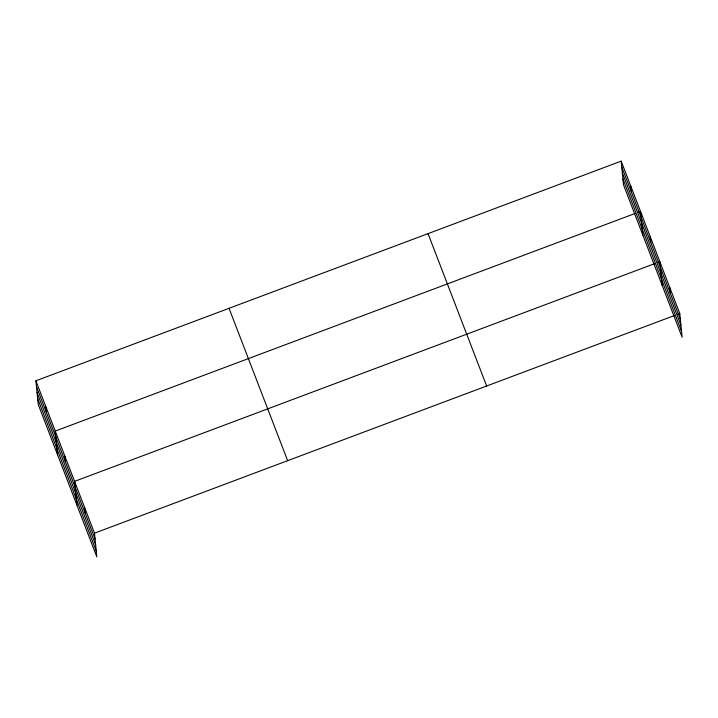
<?xml version="1.0" encoding="UTF-8"?>
<svg xmlns="http://www.w3.org/2000/svg" width="718" height="718" viewBox="0 0 718 718"><rect width="100%" height="100%" fill="white"/><g stroke="black" fill="none" stroke-linecap="round" stroke-linejoin="round"><path stroke-width="1.08" d="M35.9 380.8L94.489 533.169L96.813 556.854L38.225 404.485L35.9 380.8L621.187 161.146L679.775 313.515L682.1 337.2L623.511 184.831L621.187 161.146M635.331 213.381L55.232 431.087L57.557 454.763M638.446 212.205L640.519 211.433L642.843 235.109M654.663 263.659L74.573 481.365L76.889 505.05M657.778 262.492L659.86 261.711L662.175 285.396M94.489 533.169L674.588 315.471M677.702 314.296L679.775 313.515M621.761 166.98L680.35 319.348M622.335 172.867L680.924 325.236M622.937 178.935L681.526 331.312M428.045 233.628L486.633 386.006M229.042 308.318L287.631 460.687M36.474 386.634L95.063 539.003M37.049 392.522L95.638 544.89M37.641 398.589L96.23 550.966M669.822 287.613L670.388 293.447M650.194 236.572L650.759 242.406M630.853 186.285L631.427 192.119M84.527 507.267L85.101 513.101M64.898 456.226L65.473 462.06M45.566 405.939L46.14 411.773"/></g></svg>
